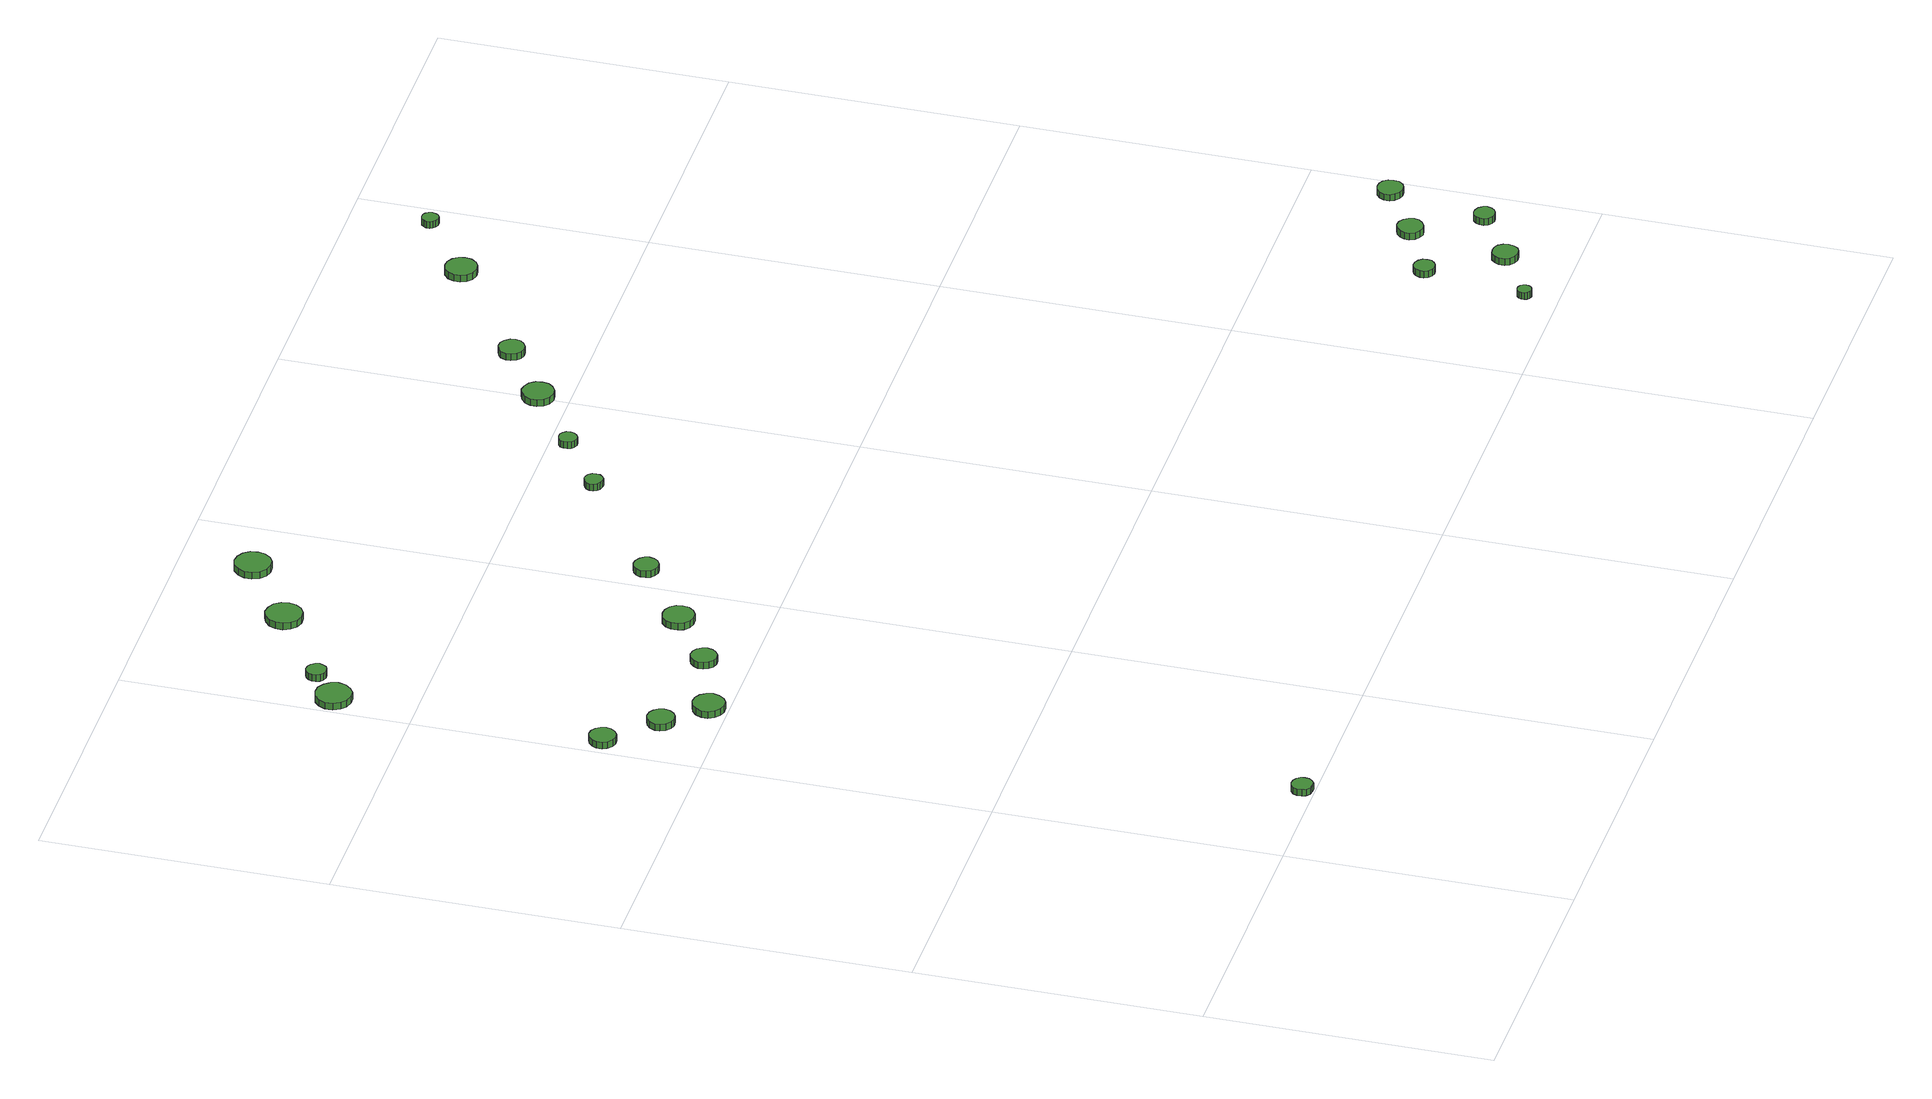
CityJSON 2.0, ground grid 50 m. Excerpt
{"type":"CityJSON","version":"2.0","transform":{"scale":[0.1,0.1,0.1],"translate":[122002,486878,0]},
"CityObjects":{
"tree1":{"type":"SolitaryVegetationObject","attributes":{"function":"something"},"geometry":[{"type":"MultiSurface","lod":"1","boundaries":[[[0,1,2,3,4,5,6,7,8,9,10,11,12,13,14]],[[15,16,17,18,19,20,21,22,23,24,25,26,27,28,29]],[[0,29,28,1]],[[1,28,27,2]],[[2,27,26,3]],[[3,26,25,4]],[[4,25,24,5]],[[5,24,23,6]],[[6,23,22,7]],[[7,22,21,8]],[[8,21,20,9]],[[9,20,19,10]],[[10,19,18,11]],[[11,18,17,12]],[[12,17,16,13]],[[13,16,15,14]],[[14,15,29,0]]]}]},
"tree2":{"type":"SolitaryVegetationObject","attributes":{"function":"something"},"geometry":[{"type":"MultiSurface","lod":"1","boundaries":[[[30,31,32,33,34,35,36,37,38,39,40,41,42,43,44]],[[45,46,47,48,49,50,51,52,53,54,55,56,57,58,59]],[[30,59,58,31]],[[31,58,57,32]],[[32,57,56,33]],[[33,56,55,34]],[[34,55,54,35]],[[35,54,53,36]],[[36,53,52,37]],[[37,52,51,38]],[[38,51,50,39]],[[39,50,49,40]],[[40,49,48,41]],[[41,48,47,42]],[[42,47,46,43]],[[43,46,45,44]],[[44,45,59,30]]]}]},
"tree3":{"type":"SolitaryVegetationObject","attributes":{"function":"something"},"geometry":[{"type":"MultiSurface","lod":"1","boundaries":[[[60,61,62,63,64,65,66,67,68,69,70,71,72,73,74]],[[75,76,77,78,79,80,81,82,83,84,85,86,87,88,89]],[[60,89,88,61]],[[61,88,87,62]],[[62,87,86,63]],[[63,86,85,64]],[[64,85,84,65]],[[65,84,83,66]],[[66,83,82,67]],[[67,82,81,68]],[[68,81,80,69]],[[69,80,79,70]],[[70,79,78,71]],[[71,78,77,72]],[[72,77,76,73]],[[73,76,75,74]],[[74,75,89,60]]]}]},
"tree4":{"type":"SolitaryVegetationObject","attributes":{"function":"something"},"geometry":[{"type":"MultiSurface","lod":"1","boundaries":[[[90,91,92,93,94,95,96,97,98,99,100,101,102,103,104]],[[105,106,107,108,109,110,111,112,113,114,115,116,117,118,119]],[[90,119,118,91]],[[91,118,117,92]],[[92,117,116,93]],[[93,116,115,94]],[[94,115,114,95]],[[95,114,113,96]],[[96,113,112,97]],[[97,112,111,98]],[[98,111,110,99]],[[99,110,109,100]],[[100,109,108,101]],[[101,108,107,102]],[[102,107,106,103]],[[103,106,105,104]],[[104,105,119,90]]]}]},
"tree5":{"type":"SolitaryVegetationObject","attributes":{"function":"something"},"geometry":[{"type":"MultiSurface","lod":"1","boundaries":[[[120,121,122,123,124,125,126,127,128,129,130,131,132,133,134]],[[135,136,137,138,139,140,141,142,143,144,145,146,147,148,149]],[[120,149,148,121]],[[121,148,147,122]],[[122,147,146,123]],[[123,146,145,124]],[[124,145,144,125]],[[125,144,143,126]],[[126,143,142,127]],[[127,142,141,128]],[[128,141,140,129]],[[129,140,139,130]],[[130,139,138,131]],[[131,138,137,132]],[[132,137,136,133]],[[133,136,135,134]],[[134,135,149,120]]]}]},
"tree6":{"type":"SolitaryVegetationObject","attributes":{"function":"something"},"geometry":[{"type":"MultiSurface","lod":"1","boundaries":[[[150,151,152,153,154,155,156,157,158,159,160,161,162,163,164]],[[165,166,167,168,169,170,171,172,173,174,175,176,177,178,179]],[[150,179,178,151]],[[151,178,177,152]],[[152,177,176,153]],[[153,176,175,154]],[[154,175,174,155]],[[155,174,173,156]],[[156,173,172,157]],[[157,172,171,158]],[[158,171,170,159]],[[159,170,169,160]],[[160,169,168,161]],[[161,168,167,162]],[[162,167,166,163]],[[163,166,165,164]],[[164,165,179,150]]]}]},
"tree7":{"type":"SolitaryVegetationObject","attributes":{"function":"something"},"geometry":[{"type":"MultiSurface","lod":"1","boundaries":[[[180,181,182,183,184,185,186,187,188,189,190,191,192,193,194]],[[195,196,197,198,199,200,201,202,203,204,205,206,207,208,209]],[[180,209,208,181]],[[181,208,207,182]],[[182,207,206,183]],[[183,206,205,184]],[[184,205,204,185]],[[185,204,203,186]],[[186,203,202,187]],[[187,202,201,188]],[[188,201,200,189]],[[189,200,199,190]],[[190,199,198,191]],[[191,198,197,192]],[[192,197,196,193]],[[193,196,195,194]],[[194,195,209,180]]]}]},
"tree8":{"type":"SolitaryVegetationObject","attributes":{"function":"something"},"geometry":[{"type":"MultiSurface","lod":"1","boundaries":[[[210,211,212,213,214,215,216,217,218,219,220,221,222,223,224]],[[225,226,227,228,229,230,231,232,233,234,235,236,237,238,239]],[[210,239,238,211]],[[211,238,237,212]],[[212,237,236,213]],[[213,236,235,214]],[[214,235,234,215]],[[215,234,233,216]],[[216,233,232,217]],[[217,232,231,218]],[[218,231,230,219]],[[219,230,229,220]],[[220,229,228,221]],[[221,228,227,222]],[[222,227,226,223]],[[223,226,225,224]],[[224,225,239,210]]]}]},
"tree9":{"type":"SolitaryVegetationObject","attributes":{"function":"something"},"geometry":[{"type":"MultiSurface","lod":"1","boundaries":[[[240,241,242,243,244,245,246,247,248,249,250,251,252,253,254]],[[255,256,257,258,259,260,261,262,263,264,265,266,267,268,269]],[[240,269,268,241]],[[241,268,267,242]],[[242,267,266,243]],[[243,266,265,244]],[[244,265,264,245]],[[245,264,263,246]],[[246,263,262,247]],[[247,262,261,248]],[[248,261,260,249]],[[249,260,259,250]],[[250,259,258,251]],[[251,258,257,252]],[[252,257,256,253]],[[253,256,255,254]],[[254,255,269,240]]]}]},
"tree10":{"type":"SolitaryVegetationObject","attributes":{"function":"something"},"geometry":[{"type":"MultiSurface","lod":"1","boundaries":[[[270,271,272,273,274,275,276,277,278,279,280,281,282,283,284]],[[285,286,287,288,289,290,291,292,293,294,295,296,297,298,299]],[[270,299,298,271]],[[271,298,297,272]],[[272,297,296,273]],[[273,296,295,274]],[[274,295,294,275]],[[275,294,293,276]],[[276,293,292,277]],[[277,292,291,278]],[[278,291,290,279]],[[279,290,289,280]],[[280,289,288,281]],[[281,288,287,282]],[[282,287,286,283]],[[283,286,285,284]],[[284,285,299,270]]]}]},
"tree11":{"type":"SolitaryVegetationObject","attributes":{"function":"something"},"geometry":[{"type":"MultiSurface","lod":"1","boundaries":[[[300,301,302,303,304,305,306,307,308,309,310,311,312,313,314]],[[315,316,317,318,319,320,321,322,323,324,325,326,327,328,329]],[[300,329,328,301]],[[301,328,327,302]],[[302,327,326,303]],[[303,326,325,304]],[[304,325,324,305]],[[305,324,323,306]],[[306,323,322,307]],[[307,322,321,308]],[[308,321,320,309]],[[309,320,319,310]],[[310,319,318,311]],[[311,318,317,312]],[[312,317,316,313]],[[313,316,315,314]],[[314,315,329,300]]]}]},
"tree12":{"type":"SolitaryVegetationObject","attributes":{"function":"something"},"geometry":[{"type":"MultiSurface","lod":"1","boundaries":[[[330,331,332,333,334,335,336,337,338,339,340,341,342,343,344]],[[345,346,347,348,349,350,351,352,353,354,355,356,357,358,359]],[[330,359,358,331]],[[331,358,357,332]],[[332,357,356,333]],[[333,356,355,334]],[[334,355,354,335]],[[335,354,353,336]],[[336,353,352,337]],[[337,352,351,338]],[[338,351,350,339]],[[339,350,349,340]],[[340,349,348,341]],[[341,348,347,342]],[[342,347,346,343]],[[343,346,345,344]],[[344,345,359,330]]]}]},
"tree13":{"type":"SolitaryVegetationObject","attributes":{"function":"something"},"geometry":[{"type":"MultiSurface","lod":"1","boundaries":[[[360,361,362,363,364,365,366,367,368,369,370,371,372,373,374]],[[375,376,377,378,379,380,381,382,383,384,385,386,387,388,389]],[[360,389,388,361]],[[361,388,387,362]],[[362,387,386,363]],[[363,386,385,364]],[[364,385,384,365]],[[365,384,383,366]],[[366,383,382,367]],[[367,382,381,368]],[[368,381,380,369]],[[369,380,379,370]],[[370,379,378,371]],[[371,378,377,372]],[[372,377,376,373]],[[373,376,375,374]],[[374,375,389,360]]]}]},
"tree14":{"type":"SolitaryVegetationObject","attributes":{"function":"something"},"geometry":[{"type":"MultiSurface","lod":"1","boundaries":[[[390,391,392,393,394,395,396,397,398,399,400,401,402,403,404]],[[405,406,407,408,409,410,411,412,413,414,415,416,417,418,419]],[[390,419,418,391]],[[391,418,417,392]],[[392,417,416,393]],[[393,416,415,394]],[[394,415,414,395]],[[395,414,413,396]],[[396,413,412,397]],[[397,412,411,398]],[[398,411,410,399]],[[399,410,409,400]],[[400,409,408,401]],[[401,408,407,402]],[[402,407,406,403]],[[403,406,405,404]],[[404,405,419,390]]]}]},
"tree15":{"type":"SolitaryVegetationObject","attributes":{"function":"something"},"geometry":[{"type":"MultiSurface","lod":"1","boundaries":[[[420,421,422,423,424,425,426,427,428,429,430,431,432,433,434]],[[435,436,437,438,439,440,441,442,443,444,445,446,447,448,449]],[[420,449,448,421]],[[421,448,447,422]],[[422,447,446,423]],[[423,446,445,424]],[[424,445,444,425]],[[425,444,443,426]],[[426,443,442,427]],[[427,442,441,428]],[[428,441,440,429]],[[429,440,439,430]],[[430,439,438,431]],[[431,438,437,432]],[[432,437,436,433]],[[433,436,435,434]],[[434,435,449,420]]]}]},
"tree16":{"type":"SolitaryVegetationObject","attributes":{"function":"something"},"geometry":[{"type":"MultiSurface","lod":"1","boundaries":[[[450,451,452,453,454,455,456,457,458,459,460,461,462,463,464]],[[465,466,467,468,469,470,471,472,473,474,475,476,477,478,479]],[[450,479,478,451]],[[451,478,477,452]],[[452,477,476,453]],[[453,476,475,454]],[[454,475,474,455]],[[455,474,473,456]],[[456,473,472,457]],[[457,472,471,458]],[[458,471,470,459]],[[459,470,469,460]],[[460,469,468,461]],[[461,468,467,462]],[[462,467,466,463]],[[463,466,465,464]],[[464,465,479,450]]]}]},
"tree17":{"type":"SolitaryVegetationObject","attributes":{"function":"something"},"geometry":[{"type":"MultiSurface","lod":"1","boundaries":[[[480,481,482,483,484,485,486,487,488,489,490,491,492,493,494]],[[495,496,497,498,499,500,501,502,503,504,505,506,507,508,509]],[[480,509,508,481]],[[481,508,507,482]],[[482,507,506,483]],[[483,506,505,484]],[[484,505,504,485]],[[485,504,503,486]],[[486,503,502,487]],[[487,502,501,488]],[[488,501,500,489]],[[489,500,499,490]],[[490,499,498,491]],[[491,498,497,492]],[[492,497,496,493]],[[493,496,495,494]],[[494,495,509,480]]]}]},
"tree18":{"type":"SolitaryVegetationObject","attributes":{"function":"something"},"geometry":[{"type":"MultiSurface","lod":"1","boundaries":[[[510,511,512,513,514,515,516,517,518,519,520,521,522,523,524]],[[525,526,527,528,529,530,531,532,533,534,535,536,537,538,539]],[[510,539,538,511]],[[511,538,537,512]],[[512,537,536,513]],[[513,536,535,514]],[[514,535,534,515]],[[515,534,533,516]],[[516,533,532,517]],[[517,532,531,518]],[[518,531,530,519]],[[519,530,529,520]],[[520,529,528,521]],[[521,528,527,522]],[[522,527,526,523]],[[523,526,525,524]],[[524,525,539,510]]]}]},
"tree19":{"type":"SolitaryVegetationObject","attributes":{"function":"something"},"geometry":[{"type":"MultiSurface","lod":"1","boundaries":[[[540,541,542,543,544,545,546,547,548,549,550,551,552,553,554]],[[555,556,557,558,559,560,561,562,563,564,565,566,567,568,569]],[[540,569,568,541]],[[541,568,567,542]],[[542,567,566,543]],[[543,566,565,544]],[[544,565,564,545]],[[545,564,563,546]],[[546,563,562,547]],[[547,562,561,548]],[[548,561,560,549]],[[549,560,559,550]],[[550,559,558,551]],[[551,558,557,552]],[[552,557,556,553]],[[553,556,555,554]],[[554,555,569,540]]]}]},
"tree20":{"type":"SolitaryVegetationObject","attributes":{"function":"something"},"geometry":[{"type":"MultiSurface","lod":"1","boundaries":[[[570,571,572,573,574,575,576,577,578,579,580,581,582,583,584]],[[585,586,587,588,589,590,591,592,593,594,595,596,597,598,599]],[[570,599,598,571]],[[571,598,597,572]],[[572,597,596,573]],[[573,596,595,574]],[[574,595,594,575]],[[575,594,593,576]],[[576,593,592,577]],[[577,592,591,578]],[[578,591,590,579]],[[579,590,589,580]],[[580,589,588,581]],[[581,588,587,582]],[[582,587,586,583]],[[583,586,585,584]],[[584,585,599,570]]]}]},
"tree21":{"type":"SolitaryVegetationObject","attributes":{"function":"something"},"geometry":[{"type":"MultiSurface","lod":"1","boundaries":[[[600,601,602,603,604,605,606,607,608,609,610,611,612,613,614]],[[615,616,617,618,619,620,621,622,623,624,625,626,627,628,629]],[[600,629,628,601]],[[601,628,627,602]],[[602,627,626,603]],[[603,626,625,604]],[[604,625,624,605]],[[605,624,623,606]],[[606,623,622,607]],[[607,622,621,608]],[[608,621,620,609]],[[609,620,619,610]],[[610,619,618,611]],[[611,618,617,612]],[[612,617,616,613]],[[613,616,615,614]],[[614,615,629,600]]]}]},
"tree22":{"type":"SolitaryVegetationObject","attributes":{"function":"something"},"geometry":[{"type":"MultiSurface","lod":"1","boundaries":[[[630,631,632,633,634,635,636,637,638,639,640,641,642,643,644]],[[645,646,647,648,649,650,651,652,653,654,655,656,657,658,659]],[[630,659,658,631]],[[631,658,657,632]],[[632,657,656,633]],[[633,656,655,634]],[[634,655,654,635]],[[635,654,653,636]],[[636,653,652,637]],[[637,652,651,638]],[[638,651,650,639]],[[639,650,649,640]],[[640,649,648,641]],[[641,648,647,642]],[[642,647,646,643]],[[643,646,645,644]],[[644,645,659,630]]]}]},
"tree23":{"type":"SolitaryVegetationObject","attributes":{"function":"something"},"geometry":[{"type":"MultiSurface","lod":"1","boundaries":[[[660,661,662,663,664,665,666,667,668,669,670,671,672,673,674]],[[675,676,677,678,679,680,681,682,683,684,685,686,687,688,689]],[[660,689,688,661]],[[661,688,687,662]],[[662,687,686,663]],[[663,686,685,664]],[[664,685,684,665]],[[665,684,683,666]],[[666,683,682,667]],[[667,682,681,668]],[[668,681,680,669]],[[669,680,679,670]],[[670,679,678,671]],[[671,678,677,672]],[[672,677,676,673]],[[673,676,675,674]],[[674,675,689,660]]]}]}
},
"vertices":[
[207,19,22],[206,26,22],[201,32,22],[195,36,22],[187,37,22],[180,35,22],[174,30,22],[171,23,22],[171,15,22],[174,8,22],[180,3,22],[187,1,22],[195,1,22],[201,5,22],[206,11,22],[206,11,9],[201,5,9],[195,1,9],[187,1,9],[180,3,9],[174,8,9],[171,15,9],[171,23,9],[174,30,9],[180,35,9],[187,37,9],[195,36,9],[201,32,9],[206,26,9],[207,19,9],
[54,1177,17],[52,1186,17],[46,1194,17],[38,1199,17],[29,1200,17],[20,1197,17],[13,1190,17],[9,1182,17],[9,1172,17],[13,1164,17],[20,1157,17],[29,1154,17],[38,1155,17],[46,1160,17],[52,1168,17],[52,1168,4],[46,1160,4],[38,1155,4],[29,1154,4],[20,1157,4],[13,1164,4],[9,1172,4],[9,1182,4],[13,1190,4],[20,1197,4],[29,1200,4],[38,1199,4],[46,1194,4],[52,1186,4],[54,1177,4],
[130,1098,19],[128,1107,19],[122,1115,19],[114,1120,19],[104,1121,19],[95,1118,19],[87,1111,19],[83,1102,19],[83,1093,19],[87,1084,19],[95,1077,19],[104,1074,19],[114,1075,19],[122,1080,19],[128,1088,19],[128,1088,6],[122,1080,6],[114,1075,6],[104,1074,6],[95,1077,6],[87,1084,6],[83,1093,6],[83,1102,6],[87,1111,6],[95,1118,6],[104,1121,6],[114,1120,6],[122,1115,6],[128,1107,6],[130,1098,6],
[193,1031,21],[190,1043,21],[184,1052,21],[174,1058,21],[162,1059,21],[151,1055,21],[143,1048,21],[138,1037,21],[138,1026,21],[143,1015,21],[151,1008,21],[162,1004,21],[174,1005,21],[184,1011,21],[190,1020,21],[190,1020,8],[184,1011,8],[174,1005,8],[162,1004,8],[151,1008,8],[143,1015,8],[138,1026,8],[138,1037,8],[143,1048,8],[151,1055,8],[162,1059,8],[174,1058,8],[184,1052,8],[190,1043,8],[193,1031,8],
[71,1641,14],[68,1654,14],[60,1664,14],[49,1671,14],[36,1672,14],[23,1668,14],[14,1660,14],[8,1648,14],[8,1634,14],[14,1622,14],[23,1614,14],[36,1610,14],[49,1611,14],[60,1618,14],[68,1628,14],[68,1628,1],[60,1618,1],[49,1611,1],[36,1610,1],[23,1614,1],[14,1622,1],[8,1634,1],[8,1648,1],[14,1660,1],[23,1668,1],[36,1672,1],[49,1671,1],[60,1664,1],[68,1654,1],[71,1641,1],
[118,1687,14],[116,1694,14],[112,1700,14],[106,1704,14],[98,1705,14],[91,1702,14],[86,1698,14],[83,1691,14],[83,1684,14],[86,1677,14],[91,1672,14],[98,1670,14],[106,1671,14],[112,1674,14],[116,1680,14],[116,1680,1],[112,1674,1],[106,1671,1],[98,1670,1],[91,1672,1],[86,1677,1],[83,1684,1],[83,1691,1],[86,1698,1],[91,1702,1],[98,1705,1],[106,1704,1],[112,1700,1],[116,1694,1],[118,1687,1],
[321,1076,22],[319,1085,22],[314,1093,22],[306,1098,22],[297,1099,22],[288,1096,22],[281,1089,22],[277,1081,22],[277,1072,22],[281,1063,22],[288,1057,22],[297,1054,22],[306,1055,22],[314,1060,22],[319,1067,22],[319,1067,9],[314,1060,9],[306,1055,9],[297,1054,9],[288,1057,9],[281,1063,9],[277,1072,9],[277,1081,9],[281,1089,9],[288,1096,9],[297,1099,9],[306,1098,9],[314,1093,9],[319,1085,9],[321,1076,9],
[436,1150,20],[434,1161,20],[427,1170,20],[417,1176,20],[406,1177,20],[395,1174,20],[386,1166,20],[382,1156,20],[382,1144,20],[386,1134,20],[395,1126,20],[406,1123,20],[417,1124,20],[427,1130,20],[434,1139,20],[434,1139,7],[427,1130,7],[417,1124,7],[406,1123,7],[395,1126,7],[386,1134,7],[382,1144,7],[382,1156,7],[386,1166,7],[395,1174,7],[406,1177,7],[417,1176,7],[427,1170,7],[434,1161,7],[436,1150,7],
[278,1783,16],[275,1796,16],[268,1807,16],[256,1813,16],[243,1815,16],[231,1810,16],[221,1802,16],[216,1790,16],[216,1777,16],[221,1765,16],[231,1756,16],[243,1752,16],[256,1753,16],[268,1760,16],[275,1770,16],[275,1770,3],[268,1760,3],[256,1753,3],[243,1752,3],[231,1756,3],[221,1765,3],[216,1777,3],[216,1790,3],[221,1802,3],[231,1810,3],[243,1815,3],[256,1813,3],[268,1807,3],[275,1796,3],[278,1783,3],
[562,1242,20],[560,1250,20],[555,1257,20],[547,1262,20],[538,1263,20],[530,1260,20],[523,1254,20],[520,1246,20],[520,1237,20],[523,1229,20],[530,1223,20],[538,1220,20],[547,1221,20],[555,1226,20],[560,1233,20],[560,1233,7],[555,1226,7],[547,1221,7],[538,1220,7],[530,1223,7],[523,1229,7],[520,1237,7],[520,1246,7],[523,1254,7],[530,1260,7],[538,1263,7],[547,1262,7],[555,1257,7],[560,1250,7],[562,1242,7],
[413,1873,15],[411,1886,15],[403,1897,15],[392,1903,15],[379,1905,15],[366,1901,15],[356,1892,15],[351,1880,15],[351,1867,15],[356,1855,15],[366,1846,15],[379,1842,15],[392,1843,15],[403,1850,15],[411,1861,15],[411,1861,2],[403,1850,2],[392,1843,2],[379,1842,2],[366,1846,2],[356,1855,2],[351,1867,2],[351,1880,2],[356,1892,2],[366,1901,2],[379,1905,2],[392,1903,2],[403,1897,2],[411,1886,2],[413,1873,2],
[782,1394,19],[781,1400,19],[777,1406,19],[771,1409,19],[765,1410,19],[758,1407,19],[753,1403,19],[750,1397,19],[750,1390,19],[753,1384,19],[758,1380,19],[765,1378,19],[771,1378,19],[777,1382,19],[781,1387,19],[781,1387,6],[777,1382,6],[771,1378,6],[765,1378,6],[758,1380,6],[753,1384,6],[750,1390,6],[750,1397,6],[753,1403,6],[758,1407,6],[765,1410,6],[771,1409,6],[777,1406,6],[781,1400,6],[782,1394,6],
[892,1468,19],[891,1475,19],[887,1480,19],[881,1484,19],[875,1484,19],[868,1482,19],[863,1478,19],[861,1472,19],[861,1465,19],[863,1459,19],[868,1455,19],[875,1452,19],[881,1453,19],[887,1457,19],[891,1462,19],[891,1462,6],[887,1457,6],[881,1453,6],[875,1452,6],[868,1455,6],[863,1459,6],[861,1465,6],[861,1472,6],[863,1478,6],[868,1482,6],[875,1484,6],[881,1484,6],[887,1480,6],[891,1475,6],[892,1468,6],
[1023,1552,20],[1021,1563,20],[1014,1573,20],[1004,1578,20],[993,1580,20],[982,1576,20],[973,1568,20],[969,1558,20],[969,1547,20],[973,1536,20],[982,1528,20],[993,1525,20],[1004,1526,20],[1014,1532,20],[1021,1541,20],[1021,1541,7],[1014,1532,7],[1004,1526,7],[993,1525,7],[982,1528,7],[973,1536,7],[969,1547,7],[969,1558,7],[973,1568,7],[982,1576,7],[993,1580,7],[1004,1578,7],[1014,1573,7],[1021,1563,7],[1023,1552,7],
[1135,1629,20],[1133,1638,20],[1127,1646,20],[1119,1651,20],[1110,1652,20],[1101,1649,20],[1094,1643,20],[1090,1634,20],[1090,1625,20],[1094,1616,20],[1101,1610,20],[1110,1607,20],[1119,1608,20],[1127,1613,20],[1133,1620,20],[1133,1620,7],[1127,1613,7],[1119,1608,7],[1110,1607,7],[1101,1610,7],[1094,1616,7],[1090,1625,7],[1090,1634,7],[1094,1643,7],[1101,1649,7],[1110,1652,7],[1119,1651,7],[1127,1646,7],[1133,1638,7],[1135,1629,7],
[1735,58,20],[1734,63,20],[1731,67,20],[1727,69,20],[1722,70,20],[1717,68,20],[1713,65,20],[1711,60,20],[1711,55,20],[1713,50,20],[1717,47,20],[1722,45,20],[1727,46,20],[1731,48,20],[1734,53,20],[1734,53,7],[1731,48,7],[1727,46,7],[1722,45,7],[1717,47,7],[1713,50,7],[1711,55,7],[1711,60,7],[1713,65,7],[1717,68,7],[1722,70,7],[1727,69,7],[1731,67,7],[1734,63,7],[1735,58,7],
[1767,236,19],[1766,244,19],[1761,250,19],[1754,254,19],[1747,255,19],[1740,252,19],[1734,247,19],[1731,240,19],[1731,233,19],[1734,226,19],[1740,221,19],[1747,218,19],[1754,219,19],[1761,223,19],[1766,229,19],[1766,229,6],[1761,223,6],[1754,219,6],[1747,218,6],[1740,221,6],[1734,226,6],[1731,233,6],[1731,240,6],[1734,247,6],[1740,252,6],[1747,255,6],[1754,254,6],[1761,250,6],[1766,244,6],[1767,236,6],
[1350,1774,20],[1348,1785,20],[1341,1794,20],[1331,1800,20],[1320,1801,20],[1309,1798,20],[1300,1790,20],[1296,1779,20],[1296,1768,20],[1300,1758,20],[1309,1750,20],[1320,1746,20],[1331,1748,20],[1341,1753,20],[1348,1763,20],[1348,1763,7],[1341,1753,7],[1331,1748,7],[1320,1746,7],[1309,1750,7],[1300,1758,7],[1296,1768,7],[1296,1779,7],[1300,1790,7],[1309,1798,7],[1320,1801,7],[1331,1800,7],[1341,1794,7],[1348,1785,7],[1350,1774,7],
[1845,118,20],[1843,127,20],[1838,135,20],[1830,139,20],[1821,140,20],[1812,138,20],[1805,131,20],[1801,123,20],[1801,113,20],[1805,105,20],[1812,99,20],[1821,96,20],[1830,97,20],[1838,101,20],[1843,109,20],[1843,109,7],[1838,101,7],[1830,97,7],[1821,96,7],[1812,99,7],[1805,105,7],[1801,113,7],[1801,123,7],[1805,131,7],[1812,138,7],[1821,140,7],[1830,139,7],[1838,135,7],[1843,127,7],[1845,118,7],
[1880,290,19],[1878,299,19],[1872,307,19],[1864,312,19],[1855,313,19],[1846,310,19],[1839,303,19],[1835,295,19],[1835,286,19],[1839,277,19],[1846,271,19],[1855,268,19],[1864,269,19],[1872,274,19],[1878,281,19],[1878,281,6],[1872,274,6],[1864,269,6],[1855,268,6],[1846,271,6],[1839,277,6],[1835,286,6],[1835,295,6],[1839,303,6],[1846,310,6],[1855,313,6],[1864,312,6],[1872,307,6],[1878,299,6],[1880,290,6],
[1945,182,20],[1943,189,20],[1938,196,20],[1932,199,20],[1924,200,20],[1917,198,20],[1911,193,20],[1908,186,20],[1908,178,20],[1911,171,20],[1917,166,20],[1924,164,20],[1932,165,20],[1938,168,20],[1943,174,20],[1943,174,7],[1938,168,7],[1932,165,7],[1924,164,7],[1917,166,7],[1911,171,7],[1908,178,7],[1908,186,7],[1911,193,7],[1917,198,7],[1924,200,7],[1932,199,7],[1938,196,7],[1943,189,7],[1945,182,7],
[1468,1863,19],[1466,1869,19],[1463,1874,19],[1458,1877,19],[1452,1877,19],[1446,1875,19],[1442,1871,19],[1439,1866,19],[1439,1860,19],[1442,1855,19],[1446,1851,19],[1452,1849,19],[1458,1849,19],[1463,1852,19],[1466,1857,19],[1466,1857,6],[1463,1852,6],[1458,1849,6],[1452,1849,6],[1446,1851,6],[1442,1855,6],[1439,1860,6],[1439,1866,6],[1442,1871,6],[1446,1875,6],[1452,1877,6],[1458,1877,6],[1463,1874,6],[1466,1869,6],[1468,1863,6],
[1982,353,19],[1981,362,19],[1975,370,19],[1967,374,19],[1958,375,19],[1949,372,19],[1942,366,19],[1938,358,19],[1938,348,19],[1942,340,19],[1949,334,19],[1958,331,19],[1967,332,19],[1975,336,19],[1981,344,19],[1981,344,7],[1975,336,7],[1967,332,7],[1958,331,7],[1949,334,7],[1942,340,7],[1938,348,7],[1938,358,7],[1942,366,7],[1949,372,7],[1958,375,7],[1967,374,7],[1975,370,7],[1981,362,7],[1982,353,7]
]}
